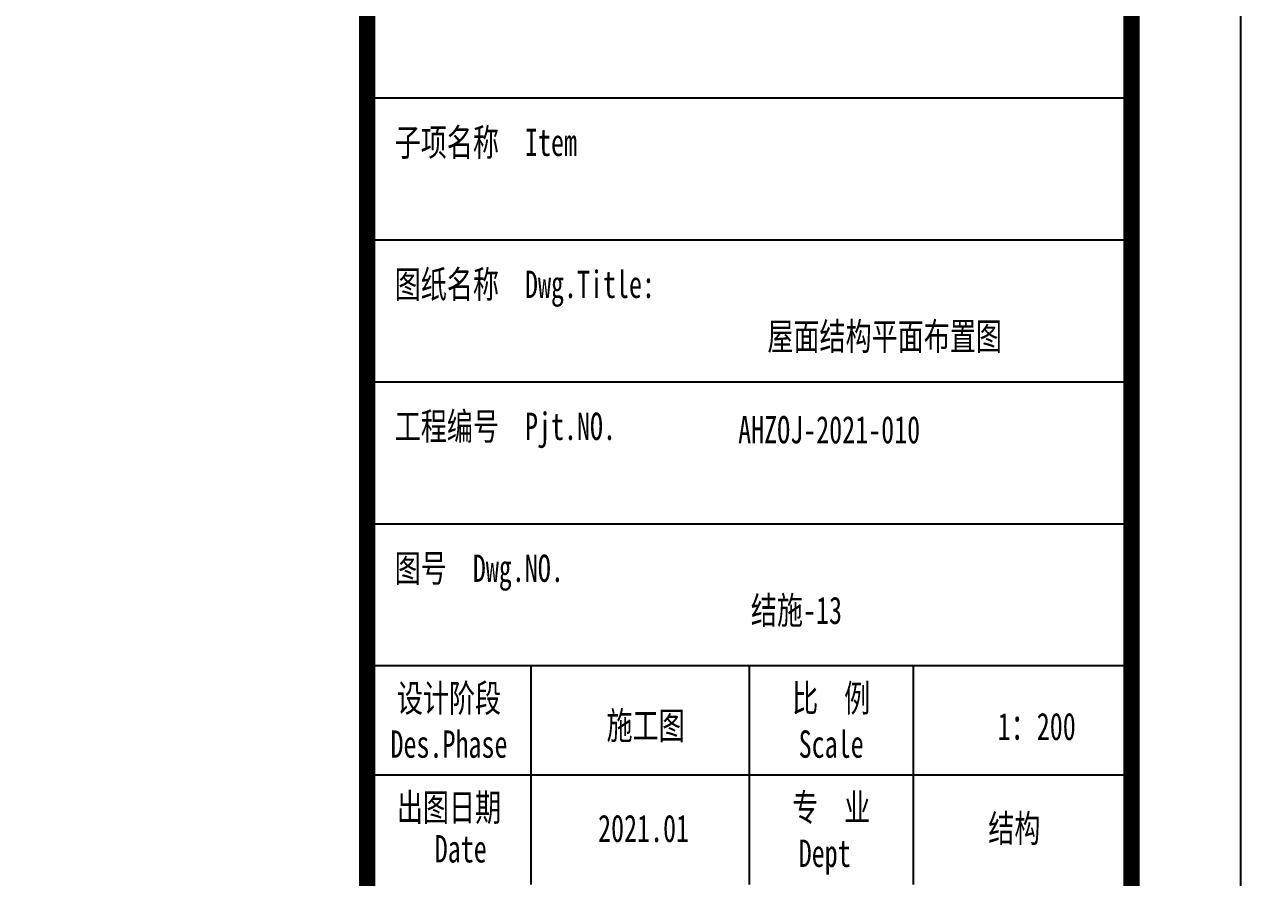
# Model space of a CAD drawing. Extents: x -89996 to 1006241, y -2176 to 440573.
# Drawn here: x 532141 to 547893, y 17002 to 28052 of the extents above; entities that cross this region are included whole.
import ezdxf
from ezdxf.enums import TextEntityAlignment as Align

# ---------------------------------------------------------------- set-up
doc = ezdxf.new("R2010")
doc.units = 0
doc.header["$LTSCALE"] = 1000
doc.header["$MEASUREMENT"] = 0
doc.layers.add('PUB_TITLE', color=4, linetype='Continuous')
doc.layers.add('图框文字', color=120, linetype='Continuous')
doc.styles.add('_gyy_title_ST', font='', dxfattribs={"width": 0.8})
doc.styles.get('_gyy_title_ST').set_extended_font_data('SimSun')

# ---------------------------------------------------------------- blocks, each defined once
blk = doc.blocks.new('A$C767023C3')
at = {"layer": 'PUB_TITLE'}
for p, q in [((0, -26656.6), (-4949.5, -26656.6)), ((0, -27575.8), (-4949.5, -27575.8)), ((0, -28494.9), (-4949.5, -28494.9)), ((0, -29414.1), (-4949.5, -29414.1)), ((0, -30333.3), (-4949.5, -30333.3)), ((-3888.9, -30333.3), (-3888.9, -31747.5)), ((-2474.8, -30333.3), (-2474.8, -31747.5)), ((-1414.1, -30333.3), (-1414.1, -31747.5)), ((0, -31040.4), (-4949.5, -31040.4))]:
    blk.add_line(p, q, dxfattribs=at)
at = {"layer": 'PUB_TITLE', "const_width": 106.1}
blk.add_lwpolyline([(-4949.5, 0), (0, 0), (0, -40585.9), (-4949.5, -40585.9)], close=True, dxfattribs=at)
at = {"layer": 'PUB_TITLE', "style": '_gyy_title_ST', "width": 0.7}
for s, height, p in [('子项名称  Item', 176.77, (-4770.6, -27031.3)), ('图纸名称  Dwg.Title:', 176.767, (-4770.6, -27950.5)), ('工程编号  Pjt.NO.', 176.767, (-4770.6, -28869.7)), ('图号  Dwg.NO.', 176.767, (-4770.6, -29788.9))]:
    blk.add_text(s, height=height, dxfattribs=at).set_placement(p)
at = {"layer": 'PUB_TITLE', "color": 2, "style": '_gyy_title_ST', "width": 0.7}
blk.add_text('AHZOJ-2021-010', height=176.767, dxfattribs=at).set_placement((-1957.5, -28891.9), align=Align.CENTER)
at = {"layer": 'PUB_TITLE', "style": '_gyy_title_ST', "width": 0.7}
for s, p in [('设计阶段', (-4419.2, -30630.3)), ('比  例', (-1944.4, -30630.3)), ('Des.Phase', (-4419.2, -30927.3)), ('Scale', (-1944.4, -30927.3)), ('出图日期', (-4419.2, -31337.4)), ('专  业', (-1944.4, -31337.4)), ('Date', (-4343.1, -31605.4)), ('Dept ', (-1944.4, -31634.3))]:
    blk.add_text(s, height=176.77, dxfattribs=at).set_placement(p, align=Align.CENTER)
at = {"layer": '图框文字', "color": 7, "style": '_gyy_title_ST', "width": 0.7}
for s, p in [('施工图', (-3146.2, -30807.4)), ('2021.01', (-3159.3, -31472.9)), ('结构', (-758.6, -31472.9))]:
    blk.add_text(s, height=176.77, dxfattribs=at).set_placement(p, align=Align.CENTER)

msp = doc.modelspace()

# ---------------------------------------------------------------- linework, layer by layer
at = {"layer": 'PUB_TITLE'}
msp.add_lwpolyline([(399293.13, -2176.39), (547893.13, -2176.39), (547893.13, 81823.61), (399293.13, 81823.61)], close=True, dxfattribs=at)
at = {"layer": 'PUB_TITLE', "const_width": 212.12}
msp.add_lwpolyline([(402828.49, -762.25), (402828.49, 80409.47), (546478.99, 80409.47), (546478.99, -762.25)], close=True, dxfattribs=at)

# ---------------------------------------------------------------- block references
at = {"xscale": 2, "yscale": 2, "zscale": 2}
msp.add_blockref('A$C767023C3', (546478.99, 80409.47), dxfattribs=at)

# ---------------------------------------------------------------- texts
at = {"layer": 'PUB_TITLE', "color": 6, "style": '_gyy_title_ST', "width": 0.7}
msp.add_text('屋面结构平面布置图', height=353.535, dxfattribs=at).set_placement((543283.06, 24017.86), align=Align.MIDDLE)
for s, p in [('结施-13', (542140.41, 20286.89)), ('1：200', (545251.91, 18783.49))]:
    msp.add_text(s, height=353.535, dxfattribs=at).set_placement(p, align=Align.CENTER)

doc.saveas('drawing.dxf')
